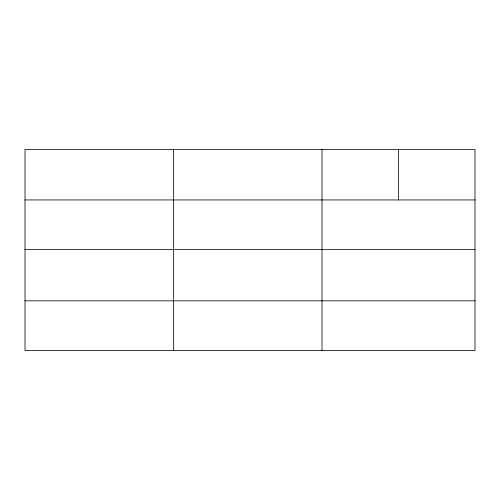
<?xml version="1.0" encoding="UTF-8"?>
<svg xmlns="http://www.w3.org/2000/svg" width="500" height="500" viewBox="0 0 500 500"><rect width="100%" height="100%" fill="white"/><g stroke="black" fill="none" stroke-linecap="round" stroke-linejoin="round"><path stroke-width="0.75" d="M475 249.638L475 149.462L25 149.462L25 350.538L475 350.538L475 249.638L25 249.638M25 199.944L475 199.944M25 300.837L475 300.837M398.5 149.462L398.5 199.944M322 149.462L322 350.538M173.5 149.462L173.5 350.538"/></g></svg>
